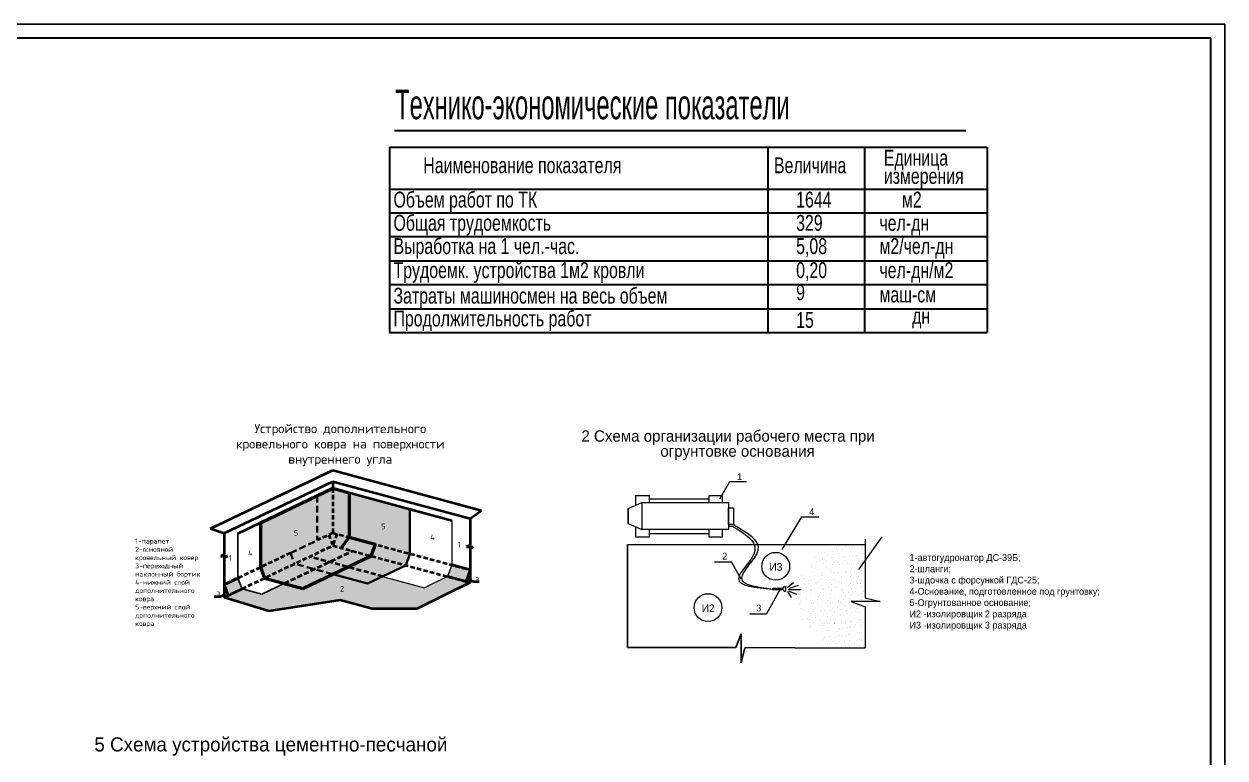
# Model space of a CAD drawing. Header units: millimetres. Extents: x 5763 to 12018931, y 39842 to 3600577.
# Drawn here: x 496713 to 582010, y 400894 to 453001 of the extents above; entities that cross this region are included whole.
import ezdxf

# ---------------------------------------------------------------- set-up
doc = ezdxf.new("R2010")
doc.units = ezdxf.units.MM
doc.linetypes.add('HIDDEN2', pattern=[4.7625, 3.175, -1.5875])
for name, color, linetype, lineweight in [('1надписи Наумов', 4, 'Continuous', 13), ('@0.15', 4, 'Continuous', 15), ('jiu', 7, 'Continuous', 25), ('оси и размер', 4, 'Continuous', 25), ('Основная', 7, 'Continuous', 30), ('Стены', 7, 'Continuous', 40), ('текст', 7, 'Continuous', 30)]:
    doc.layers.add(name, color=color, linetype=linetype, lineweight=lineweight)
for name, color, linetype in [('@Osi', 7, 'Continuous'), ('_Ramka_txt', 7, 'Continuous'), ('_Text', 7, 'Continuous'), ('KONTUR', 7, 'Continuous'), ('Элем. пром.зд.', 7, 'Continuous')]:
    doc.layers.add(name, color=color, linetype=linetype)
doc.styles.add('PSTUDIO', font='pstudio.shx')
doc.styles.add('RUSSWIN', font='russwin.shx', dxfattribs={"width": 0.6})
doc.styles.add('RUSSWIN_0_75', font='russwin.shx', dxfattribs={"width": 0.75})
doc.styles.add('Текстовый', font='romans.shx', dxfattribs={"height": 3.5})

msp = doc.modelspace()

# ---------------------------------------------------------------- hatches: boundary and pattern name
at = {"layer": 'Стены', "linetype": 'HIDDEN2', "ltscale": 100000}
h = msp.add_hatch(dxfattribs=at)
h.set_pattern_fill('AR-SAND', color=256, scale=234)
h.set_pattern_definition([(37.5, (322716.66, 325186.5), (-14.74045, 450.87676), [0, -355.68, 0, -397.8, 0, -380.25]), (7.5, (322716.66, 325186.5), (414.1277, 660.3822), [0, -191.88, 0, -320.58, 0, -122.85]), (327.5, (322428.84, 325186.5), (728.7092, 1.3242), [0, -117, 0, -421.2, 0, -549.9]), (317.5, (322428.84, 325186.5), (703.4336, 205.376), [0, -58.5, 0, -276.12, 0, -315.9])])
h.paths.add_polyline_path([(522185.28224, 413781.42566), (521119.61123, 413273.97075), (518640.75516, 413942.7088), (516516.61881, 412930.50381), (515199.52268, 413285.82589), (513597.00963, 412522.18768), (512196.70828, 412899.9566), (510922.09127, 412292.56918), (514094.94081, 411311.45034), (519175.25539, 412101.9088), (521445.05539, 411493.5088), (524619.65539, 411493.5088), (528390.22499, 413340.52728), (528102.15991, 413418.24058), (526798.84776, 413769.84406), (525145.87559, 412982.72604)])
h.paths.add_polyline_path([(528390.22499, 414245.32728), (527086.91284, 414596.93076), (526798.84776, 413769.84406), (528102.15991, 413418.24058)])
h.paths.add_polyline_path([(511910.69734, 413668.46512), (510922.09127, 413197.36918), (511208.10221, 412428.86067), (512196.70828, 412899.9566)], flags=17)
h.paths.add_polyline_path([(518640.75516, 413942.7088), (517323.65903, 414298.03087), (515199.52268, 413285.82589), (516516.61881, 412930.50381)])
h.paths.add_polyline_path([(519705.93787, 414450.29544), (518388.84174, 414805.61752), (517323.65903, 414298.03087), (518640.75516, 413942.7088)])
h.paths.add_polyline_path([(521358.15264, 415237.61779), (520041.05651, 415592.93987), (518388.84174, 414805.61752), (519705.93787, 414450.29544)])
h.paths.add_polyline_path([(523836.62071, 414567.76574), (523837.00871, 414568.87974), (521358.15264, 415237.61779), (519705.93787, 414450.29544), (522185.28224, 413781.42566)])
h.paths.add_polyline_path([(519705.93787, 414450.29544), (518640.75516, 413942.7088), (521119.61123, 413273.97075), (522185.28224, 413781.42566)])
h.paths.add_polyline_path([(524125.07379, 415395.96645), (521646.21772, 416064.7045), (521358.15264, 415237.61779), (523837.00871, 414568.87974)])
h.paths.add_polyline_path([(524125.07379, 418562.76645), (519816.1988, 419725.20128), (519816.1988, 416558.40128), (524125.07379, 415395.96645)])
h.paths.add_polyline_path([(519816.1988, 419725.20128), (518640.75516, 420042.3088), (518640.75516, 416875.5088), (519816.1988, 416558.40128)])
h.paths.add_polyline_path([(518640.75516, 420042.3088), (517542.29734, 419518.86571), (517542.29734, 416352.06571), (518640.75516, 416875.5088)])
h.paths.add_polyline_path([(517542.29734, 419518.86571), (513513.21039, 417598.90333), (513513.21039, 414432.10333), (515637.34674, 415444.30831), (517542.29734, 416352.06571)])
h.paths.add_polyline_path([(515923.35768, 414675.7998), (515637.34674, 415444.30831), (513513.21039, 414432.10333), (513799.22133, 413663.59482)])
h.paths.add_polyline_path([(517323.65903, 414298.03087), (515923.35768, 414675.7998), (513799.22133, 413663.59482), (515199.52268, 413285.82589)])
h.paths.add_polyline_path([(518928.82024, 416797.7955), (518640.75516, 416875.5088), (518354.74422, 416739.21731), (518640.75516, 415970.7088)])
h.paths.add_polyline_path([(521646.21772, 416064.7045), (519816.1988, 416558.40128), (518928.82024, 416797.7955), (518640.75516, 415970.7088), (521358.15264, 415237.61779)])
h.paths.add_polyline_path([(520041.05651, 415592.93987), (518640.75516, 415970.7088), (516988.54039, 415183.38644), (518388.84174, 414805.61752)])
h.paths.add_polyline_path([(518388.84174, 414805.61752), (516988.54039, 415183.38644), (515923.35768, 414675.7998), (517323.65903, 414298.03087)])
h.paths.add_polyline_path([(518354.74422, 416739.21731), (517542.29734, 416352.06571), (515637.34674, 415444.30831), (515923.35768, 414675.7998), (518640.75516, 415970.7088)])
at = {"layer": 'Стены', "linetype": 'HIDDEN2', "ltscale": 10}
h = msp.add_hatch(color=256, dxfattribs=at)
h.dxf.hatch_style = 1
h.set_gradient(color1=(51, 51, 51), color2=(51, 51, 51), tint=1)
h.paths.add_polyline_path([(528390.22499, 413340.52728), (528390.22499, 414245.32728), (528102.15991, 413418.24058)])
h.paths.add_polyline_path([(510922.09127, 412292.56918), (511208.10221, 412428.86067), (510922.09127, 413197.36918)])

# ---------------------------------------------------------------- linework, layer by layer
for p, q in [((539633.57822, 418595.79482), (539633.57822, 417544.71037)), ((539585.02013, 416039.31534), (539585.02013, 408725.80961))]:
    msp.add_line(p, q)
at = {"color": 0, "ltscale": 0.1}
for p, q in [((547640.29414, 409708.32637), (547272.08308, 408725.80961)), ((547640.29414, 407651.18161), (547640.29414, 409708.32637)), ((547272.08308, 408725.80961), (539585.02013, 408725.80961)), ((547916.45231, 408722.48046), (547640.29414, 407651.18161))]:
    msp.add_line(p, q, dxfattribs=at)
at = {"color": 0, "lineweight": 0}
for centre in [(550102.77796, 414503.77003), (545292.58346, 411568.3954)]:
    msp.add_circle(centre, 988.55781, dxfattribs=at)
at = {"layer": '@0.15', "color": 0, "ltscale": 0.1}
for p, q in [((539633.57822, 418595.79482), (540592.81598, 419037.39482)), ((540592.81598, 419037.39482), (540592.81598, 417103.11037)), ((541102.65625, 419282.75742), (545371.82628, 419282.75742)), ((539633.57822, 417544.71037), (540592.81598, 417103.11037)), ((546749.28576, 417362.13629), (547006.34314, 417362.13629)), ((541102.65625, 416837.90034), (545371.82628, 416837.90034)), ((539585.02013, 416039.31534), (551464.2479, 416039.31534)), ((551464.2479, 416039.31534), (556445.61305, 416039.31534)), ((549891.25068, 412823.53125), (549891.25068, 412947.72914)), ((549891.25068, 412947.72914), (550626.10781, 412947.72914)), ((550626.10781, 412947.72914), (550715.49953, 413057.73105)), ((550922.38355, 413001.48542), (551354.60255, 413349.85846)), ((550980.49346, 412851.72135), (551911.3125, 412851.72135)), ((551072.11201, 412943.22141), (551718.10764, 413166.85833)), ((550626.10781, 412823.53125), (549891.25068, 412823.53125)), ((550626.10781, 412823.53125), (550715.49953, 412713.52934)), ((550929.38219, 412708.95434), (551195.54256, 412293.30184)), ((551061.93218, 412734.78965), (551580.67981, 412521.3792))]:
    msp.add_line(p, q, dxfattribs=at)
for points in [[(540171.83722, 418895.30113), (540171.83722, 419528.12001), (541102.65625, 419528.12001), (541102.65625, 419037.39482)], [(540592.81598, 419037.39482), (546749.28576, 419037.39482), (546749.28576, 417103.11037), (540592.81598, 417103.11037)], [(545371.82628, 419037.39482), (545371.82628, 419528.12001), (546302.64532, 419528.12001), (546302.64532, 419037.39482)], [(541102.65625, 417103.11037), (541102.65625, 416572.6903), (540171.83722, 416572.6903), (540171.83722, 417245.20407)], [(546302.64532, 417103.11037), (546302.64532, 416572.6903), (545371.82628, 416572.6903), (545371.82628, 417103.11037)], [(550715.49953, 413057.73105), (550804.89124, 413057.73105), (550804.89124, 412713.52934), (550715.49953, 412713.52934)]]:
    msp.add_lwpolyline(points, dxfattribs=at)
msp.add_lwpolyline([(546749.28576, 418653.22911), (547108.76132, 418653.22911), (547108.76132, 417461.57533), (546749.28576, 417461.57533)], close=True, dxfattribs=at)
for points in [[(547006.34314, 417362.13629), (548628.52647, 415622.82771), (547454.66377, 413632.16307), (549891.25068, 412885.6302)], [(547108.76132, 417461.57533), (548842.09101, 415658.35127), (547668.22832, 413667.68663), (549891.25068, 412885.6302)]]:
    msp.add_spline(points, degree=3, dxfattribs=at)
at = {"layer": '@Osi', "color": 0, "lineweight": 0}
for p, q in [((546132.84454, 419282.75742), (546833.97397, 420521.80554)), ((546833.97397, 420521.80554), (548033.97397, 420521.80554)), ((550567.89773, 415687.45721), (551953.86124, 418025.35286)), ((551953.86124, 418025.35286), (553153.86124, 418025.35286)), ((556008.26269, 414278.21842), (557653.50299, 416582.17827)), ((556445.61305, 416425.06798), (556448.9422, 412269.77106)), ((553579.81012, 415471.81898), (553579.81012, 415471.81898)), ((553930.80658, 415518.02854), (553930.80658, 415518.02854)), ((553948.65466, 416024.81575), (553948.65466, 416024.81575)), ((554138.46781, 415563.16336), (554138.46781, 415563.16336)), ((554155.5169, 416029.90717), (554155.5169, 416029.90717)), ((554253.73472, 415744.42717), (554253.73472, 415744.42717)), ((554439.60551, 415695.03071), (554439.60551, 415695.03071)), ((554461.81906, 415587.93766), (554461.81906, 415587.93766)), ((554589.69431, 415436.57692), (554589.69431, 415436.57692)), ((554858.34719, 415661.88464), (554858.34719, 415661.88464)), ((555071.4078, 415884.7814), (555071.4078, 415884.7814)), ((555407.36739, 415576.93115), (555407.36739, 415576.93115)), ((555566.54694, 415751.64384), (555566.54694, 415751.64384)), ((555698.29968, 415750.72342), (555698.29968, 415750.72342)), ((555889.08088, 416025.13563), (555889.08088, 416025.13563)), ((556225.04047, 415717.28539), (556225.04047, 415717.28539)), ((556229.31215, 415820.63254), (556229.31215, 415820.63254)), ((556294.7689, 415856.76661), (556294.7689, 415856.76661)), ((545752.9638, 414822.39294), (546952.9638, 414822.39294)), ((547654.09323, 413583.34482), (546952.9638, 414822.39294)), ((552954.34814, 415155.86846), (552954.34814, 415155.86846)), ((552965.2806, 414853.48328), (552965.2806, 414853.48328)), ((553210.96558, 414918.82221), (553210.96558, 414918.82221)), ((553393.19676, 414991.29677), (553393.19676, 414991.29677)), ((553418.11511, 415010.19488), (553418.11511, 415010.19488)), ((553489.81604, 414665.20254), (553489.81604, 414665.20254)), ((553561.96205, 414965.03177), (553561.96205, 414965.03177)), ((553713.74068, 414821.86062), (553713.74068, 414821.86062)), ((553772.02122, 415296.22269), (553772.02122, 415296.22269)), ((554092.97452, 415034.94089), (554092.97452, 415034.94089)), ((554104.36963, 414629.67573), (554104.36963, 414629.67573)), ((554121.41872, 415096.41954), (554121.41872, 415096.41954)), ((554166.5752, 414978.57221), (554166.5752, 414978.57221)), ((554307.48912, 414805.55677), (554307.48912, 414805.55677)), ((554462.20077, 414790.23795), (554462.20077, 414790.23795)), ((554609.61414, 414598.52031), (554609.61414, 414598.52031)), ((554824.24901, 414728.39701), (554824.24901, 414728.39701)), ((554841.2981, 415195.14083), (554841.2981, 415195.14083)), ((554915.03529, 414946.94954), (554915.03529, 414946.94954)), ((554978.45867, 415151.51709), (554978.45867, 415151.51709)), ((555125.1622, 414945.911), (555125.1622, 414945.911)), ((555210.66085, 414758.61528), (555210.66085, 414758.61528)), ((555329.45514, 415197.72665), (555329.45514, 415197.72665)), ((555491.62308, 414714.63899), (555491.62308, 414714.63899)), ((555532.44876, 414818.15621), (555532.44876, 414818.15621)), ((555549.49785, 415284.90002), (555549.49785, 415284.90002)), ((555663.49537, 414915.32688), (555663.49537, 414915.32688)), ((555860.46761, 415267.63577), (555860.46761, 415267.63577)), ((555942.83528, 415086.26523), (555942.83528, 415086.26523)), ((555959.12094, 414726.99262), (555959.12094, 414726.99262)), ((556260.67072, 414923.27899), (556260.67072, 414923.27899)), ((556277.71981, 415390.0228), (556277.71981, 415390.0228)), ((556377.10723, 414831.21519), (556377.10723, 414831.21519)), ((556411.95546, 414883.70421), (556411.95546, 414883.70421)), ((551931.01945, 413869.32866), (551931.01945, 413869.32866)), ((552473.27651, 413812.82866), (552473.27651, 413812.82866)), ((552650.89883, 413968.04994), (552650.89883, 413968.04994)), ((552667.94792, 414434.79376), (552667.94792, 414434.79376)), ((552672.14296, 414524.84831), (552672.14296, 414524.84831)), ((552824.27297, 413859.03822), (552824.27297, 413859.03822)), ((552842.12105, 414365.82543), (552842.12105, 414365.82543)), ((553139.17229, 414297.50306), (553139.17229, 414297.50306)), ((553355.28545, 413928.94734), (553355.28545, 413928.94734)), ((553359.09858, 414057.80914), (553359.09858, 414057.80914)), ((553376.14767, 414524.55295), (553376.14767, 414524.55295)), ((553431.92849, 413828.63314), (553431.92849, 413828.63314)), ((553724.12999, 414481.94411), (553724.12999, 414481.94411)), ((553887.63238, 414265.8804), (553887.63238, 414265.8804)), ((554087.32054, 414162.93191), (554087.32054, 414162.93191)), ((554240.7696, 414045.52354), (554240.7696, 414045.52354)), ((554249.60157, 413968.98737), (554249.60157, 413968.98737)), ((554591.76607, 414091.7331), (554591.76607, 414091.7331)), ((554790.15083, 413794.90938), (554790.15083, 413794.90938)), ((555067.27465, 414109.3416), (555067.27465, 414109.3416)), ((555122.77854, 414161.64222), (555122.77854, 414161.64222)), ((555384.55255, 414202.63506), (555384.55255, 414202.63506)), ((555403.23424, 413801.49136), (555403.23424, 413801.49136)), ((555498.35058, 413884.66858), (555498.35058, 413884.66858)), ((555515.39967, 414351.41239), (555515.39967, 414351.41239)), ((555639.41815, 413725.22165), (555639.41815, 413725.22165)), ((555884.94773, 414249.69583), (555884.94773, 414249.69583)), ((555990.41462, 413771.43121), (555990.41462, 413771.43121)), ((556008.26269, 414278.21842), (556008.26269, 414278.21842)), ((556133.01263, 414171.0124), (556133.01263, 414171.0124)), ((556220.90732, 413941.84559), (556220.90732, 413941.84559)), ((556226.57254, 413989.79136), (556226.57254, 413989.79136)), ((556243.62163, 414456.53517), (556243.62163, 414456.53517)), ((556359.25916, 414324.42798), (556359.25916, 414324.42798)), ((550409.26236, 412888.95255), (549453.67123, 411126.33961)), ((551664.84738, 413455.95564), (551664.84738, 413455.95564)), ((551796.58232, 413547.92468), (551796.58232, 413547.92468)), ((551838.73907, 412899.97542), (551838.73907, 412899.97542)), ((551896.92127, 412935.84103), (551896.92127, 412935.84103)), ((551913.97036, 413402.58484), (551913.97036, 413402.58484)), ((552104.43197, 413259.83189), (552104.43197, 413259.83189)), ((552117.68189, 413612.66723), (552117.68189, 413612.66723)), ((552132.54191, 413240.07444), (552132.54191, 413240.07444)), ((552413.30746, 413424.33297), (552413.30746, 413424.33297)), ((552455.42844, 413306.04145), (552455.42844, 413306.04145)), ((552587.19915, 412868.35275), (552587.19915, 412868.35275)), ((552614.25541, 413688.27891), (552614.25541, 413688.27891)), ((552616.80065, 413034.56231), (552616.80065, 413034.56231)), ((552633.84974, 413501.30613), (552633.84974, 413501.30613)), ((552866.14198, 413581.04457), (552866.14198, 413581.04457)), ((552950.21499, 413380.42867), (552950.21499, 413380.42867)), ((552986.44091, 413375.95057), (552986.44091, 413375.95057)), ((553161.76755, 413392.71031), (553161.76755, 413392.71031)), ((553325.0004, 413124.32151), (553325.0004, 413124.32151)), ((553342.04949, 413591.06532), (553342.04949, 413591.06532)), ((553485.68289, 412889.76274), (553485.68289, 412889.76274)), ((553503.08053, 412939.52999), (553503.08053, 412939.52999)), ((553614.60206, 413549.4219), (553614.60206, 413549.4219)), ((553767.88808, 413520.7829), (553767.88808, 413520.7829)), ((553854.07699, 412985.73955), (553854.07699, 412985.73955)), ((553871.92506, 413492.52677), (553871.92506, 413492.52677)), ((553910.22763, 413361.08764), (553910.22763, 413361.08764)), ((554053.22236, 413229.44429), (554053.22236, 413229.44429)), ((554222.92153, 413538.73633), (554222.92153, 413538.73633)), ((554303.35597, 413030.11697), (554303.35597, 413030.11697)), ((554363.06215, 413517.79923), (554363.06215, 413517.79923)), ((554385.08947, 413055.64867), (554385.08947, 413055.64867)), ((554658.68772, 413329.46497), (554658.68772, 413329.46497)), ((554753.934, 413608.64545), (554753.934, 413608.64545)), ((554756.05265, 412861.42176), (554756.05265, 412861.42176)), ((554773.10174, 413328.16557), (554773.10174, 413328.16557)), ((555111.52223, 413486.17657), (555111.52223, 413486.17657)), ((555121.02905, 413170.4712), (555121.02905, 413170.4712)), ((555270.57362, 413172.22487), (555270.57362, 413172.22487)), ((555407.1478, 413297.84231), (555407.1478, 413297.84231)), ((555464.2524, 412951.18095), (555464.2524, 412951.18095)), ((555481.30149, 413417.92477), (555481.30149, 413417.92477)), ((555621.57008, 413218.43443), (555621.57008, 413218.43443)), ((555859.98232, 413454.5539), (555859.98232, 413454.5539)), ((555938.70213, 413310.82543), (555938.70213, 413310.82543)), ((556152.58256, 413288.34355), (556152.58256, 413288.34355)), ((556155.60789, 413266.21964), (556155.60789, 413266.21964)), ((556192.47436, 413056.30373), (556192.47436, 413056.30373)), ((556209.52345, 413523.04754), (556209.52345, 413523.04754)), ((551565.70876, 412183.51692), (551565.70876, 412183.51692)), ((551717.73936, 412200.0479), (551717.73936, 412200.0479)), ((551735.58743, 412706.83511), (551735.58743, 412706.83511)), ((551850.33673, 412609.05428), (551850.33673, 412609.05428)), ((551861.33433, 411995.18266), (551861.33433, 411995.18266)), ((551862.82309, 412002.3534), (551862.82309, 412002.3534)), ((551879.87218, 412469.09722), (551879.87218, 412469.09722)), ((552086.5839, 412753.04467), (552086.5839, 412753.04467)), ((552248.75184, 412269.95702), (552248.75184, 412269.95702)), ((552314.16884, 412151.89426), (552314.16884, 412151.89426)), ((552582.70247, 412101.07469), (552582.70247, 412101.07469)), ((552599.75156, 412567.8185), (552599.75156, 412567.8185)), ((552617.59637, 412822.95379), (552617.59637, 412822.95379)), ((552668.00981, 412749.40851), (552668.00981, 412749.40851)), ((553062.62893, 412120.27159), (553062.62893, 412120.27159)), ((553134.23599, 412386.53322), (553134.23599, 412386.53322)), ((553290.90222, 412190.83388), (553290.90222, 412190.83388)), ((553307.95131, 412657.5777), (553307.95131, 412657.5777)), ((553335.65924, 412836.73009), (553335.65924, 412836.73009)), ((553427.79534, 412053.19334), (553427.79534, 412053.19334)), ((553485.23245, 412432.74278), (553485.23245, 412432.74278)), ((553811.08901, 412088.64892), (553811.08901, 412088.64892)), ((554016.24493, 412502.6519), (554016.24493, 412502.6519)), ((554019.12418, 412295.95666), (554019.12418, 412295.95666)), ((554036.17327, 412762.70047), (554036.17327, 412762.70047)), ((554084.11932, 412805.10742), (554084.11932, 412805.10742)), ((554245.46842, 412193.54757), (554245.46842, 412193.54757)), ((554532.88454, 412066.23133), (554532.88454, 412066.23133)), ((554559.5491, 412057.02626), (554559.5491, 412057.02626)), ((554739.00356, 412394.67794), (554739.00356, 412394.67794)), ((554832.57941, 412773.48475), (554832.57941, 412773.48475)), ((554883.88101, 412112.44089), (554883.88101, 412112.44089)), ((554901.72908, 412619.2281), (554901.72908, 412619.2281)), ((555063.1415, 412333.9018), (555063.1415, 412333.9018)), ((555252.72555, 412665.43766), (555252.72555, 412665.43766)), ((555308.00918, 412025.40359), (555308.00918, 412025.40359)), ((555399.10109, 412026.05156), (555399.10109, 412026.05156)), ((555414.89348, 412182.35001), (555414.89348, 412182.35001)), ((555430.15422, 412017.69332), (555430.15422, 412017.69332)), ((555447.20331, 412484.43714), (555447.20331, 412484.43714)), ((557520.24105, 411993.61288), (555463.09629, 411993.61288)), ((555463.09629, 411993.61288), (556445.61305, 411625.40182)), ((555581.0395, 412741.86209), (555581.0395, 412741.86209)), ((555783.73802, 412735.34678), (555783.73802, 412735.34678)), ((555880.81458, 412474.25604), (555880.81458, 412474.25604)), ((556056.46927, 411993.78092), (556056.46927, 411993.78092)), ((556158.37618, 412122.8161), (556158.37618, 412122.8161)), ((556175.42527, 412589.55991), (556175.42527, 412589.55991)), ((556216.77417, 412166.40579), (556216.77417, 412166.40579)), ((556300.37764, 412298.92621), (556300.37764, 412298.92621)), ((556329.49958, 412710.23942), (556329.49958, 412710.23942)), ((556448.9422, 412269.77106), (557520.24105, 411993.61288)), ((551792.44918, 411772.48488), (551792.44918, 411772.48488)), ((551845.774, 411535.60959), (551845.774, 411535.60959)), ((552035.22602, 411439.20244), (552035.22602, 411439.20244)), ((552128.40876, 411464.63464), (552128.40876, 411464.63464)), ((552396.54691, 411280.53967), (552396.54691, 411280.53967)), ((552548.60429, 411167.58706), (552548.60429, 411167.58706)), ((552565.65338, 411634.33087), (552565.65338, 411634.33087)), ((552609.79441, 411963.56), (552609.79441, 411963.56)), ((552610.12226, 411912.83911), (552610.12226, 411912.83911)), ((552747.54338, 411326.74924), (552747.54338, 411326.74924)), ((552765.39145, 411833.53645), (552765.39145, 411833.53645)), ((552783.6861, 411407.57978), (552783.6861, 411407.57978)), ((552946.08184, 411604.98887), (552946.08184, 411604.98887)), ((553116.38792, 411879.74601), (553116.38792, 411879.74601)), ((553256.80404, 411257.34625), (553256.80404, 411257.34625)), ((553273.85313, 411724.09007), (553273.85313, 411724.09007)), ((553278.55585, 411396.65835), (553278.55585, 411396.65835)), ((553358.2545, 411931.93733), (553358.2545, 411931.93733)), ((553532.14619, 411375.95711), (553532.14619, 411375.95711)), ((553647.40039, 411949.65513), (553647.40039, 411949.65513)), ((553763.75493, 411745.3431), (553763.75493, 411745.3431)), ((553985.026, 411362.46903), (553985.026, 411362.46903)), ((554002.07509, 411829.21284), (554002.07509, 411829.21284)), ((554106.71458, 411900.31466), (554106.71458, 411900.31466)), ((554164.04001, 411513.23455), (554164.04001, 411513.23455)), ((554280.60627, 411344.33444), (554280.60627, 411344.33444)), ((554299.22282, 411254.67717), (554299.22282, 411254.67717)), ((554515.03647, 411559.44412), (554515.03647, 411559.44412)), ((554581.42801, 411885.69733), (554581.42801, 411885.69733)), ((554704.90538, 411461.19031), (554704.90538, 411461.19031)), ((554721.95447, 411927.93413), (554721.95447, 411927.93413)), ((554855.17467, 411868.692), (554855.17467, 411868.692)), ((555029.06636, 411312.71178), (555029.06636, 411312.71178)), ((555046.04895, 411629.35323), (555046.04895, 411629.35323)), ((555116.8959, 411395.0314), (555116.8959, 411395.0314)), ((555413.10513, 411550.94951), (555413.10513, 411550.94951)), ((555562.68856, 411192.93266), (555562.68856, 411192.93266)), ((555603.63475, 411837.06933), (555603.63475, 411837.06933)), ((555777.52644, 411281.08911), (555777.52644, 411281.08911)), ((555913.68503, 411239.14222), (555913.68503, 411239.14222)), ((555931.5331, 411745.92943), (555931.5331, 411745.92943)), ((555934.56899, 411535.38563), (555934.56899, 411535.38563)), ((556124.278, 411189.32847), (556124.278, 411189.32847)), ((556141.32709, 411656.07228), (556141.32709, 411656.07228)), ((556444.6975, 411309.05134), (556444.6975, 411309.05134)), ((556445.61305, 411625.40182), (556445.61305, 408722.48046)), ((548253.67123, 411126.33961), (549453.67123, 411126.33961)), ((552027.70238, 410727.5429), (552027.70238, 410727.5429)), ((552378.69884, 410773.75246), (552378.69884, 410773.75246)), ((552510.65579, 410691.12128), (552510.65579, 410691.12128)), ((552531.5552, 410700.84324), (552531.5552, 410700.84324)), ((552540.86678, 410290.66481), (552540.86678, 410290.66481)), ((552663.87666, 410973.96871), (552663.87666, 410973.96871)), ((552806.28136, 410502.78702), (552806.28136, 410502.78702)), ((552909.71132, 410843.66158), (552909.71132, 410843.66158)), ((553222.70586, 410323.85862), (553222.70586, 410323.85862)), ((553239.75495, 410790.60244), (553239.75495, 410790.60244)), ((553259.11588, 410659.49861), (553259.11588, 410659.49861)), ((553426.35093, 410407.24101), (553426.35093, 410407.24101)), ((553481.54974, 411114.32294), (553481.54974, 411114.32294)), ((553554.74145, 410471.16435), (553554.74145, 410471.16435)), ((553777.3474, 410453.45057), (553777.3474, 410453.45057)), ((553795.19547, 410960.23778), (553795.19547, 410960.23778)), ((553950.92782, 410428.9814), (553950.92782, 410428.9814)), ((553967.97691, 410895.72521), (553967.97691, 410895.72521)), ((554007.57596, 410627.87595), (554007.57596, 410627.87595)), ((554146.19193, 411006.44734), (554146.19193, 411006.44734)), ((554241.33527, 410418.10778), (554241.33527, 410418.10778)), ((554303.20153, 410439.54169), (554303.20153, 410439.54169)), ((554308.35987, 410523.35969), (554308.35987, 410523.35969)), ((554677.20441, 411076.35646), (554677.20441, 411076.35646)), ((554687.85629, 410994.4465), (554687.85629, 410994.4465)), ((554756.03605, 410596.25328), (554756.03605, 410596.25328)), ((555051.66162, 410407.91902), (555051.66162, 410407.91902)), ((555059.00835, 410558.46201), (555059.00835, 410558.46201)), ((555193.84402, 410639.93589), (555193.84402, 410639.93589)), ((555379.00695, 410617.46188), (555379.00695, 410617.46188)), ((555396.05604, 411084.20569), (555396.05604, 411084.20569)), ((555504.49613, 410564.63061), (555504.49613, 410564.63061)), ((555544.84049, 410686.14545), (555544.84049, 410686.14545)), ((555800.1217, 410376.29635), (555800.1217, 410376.29635)), ((555876.68143, 410698.81624), (555876.68143, 410698.81624)), ((556075.85296, 410756.05457), (556075.85296, 410756.05457)), ((556107.22891, 410722.58465), (556107.22891, 410722.58465)), ((556212.64102, 410390.96599), (556212.64102, 410390.96599)), ((556252.95622, 410533.00795), (556252.95622, 410533.00795)), ((556445.23657, 410821.46106), (556445.61305, 410821.85343)), ((552514.50611, 410234.09943), (552514.50611, 410234.09943)), ((552605.98911, 410137.39932), (552605.98911, 410137.39932)), ((552980.17305, 409946.8068), (552980.17305, 409946.8068)), ((553408.50286, 409900.4538), (553408.50286, 409900.4538)), ((553423.66219, 410277.75355), (553423.66219, 410277.75355)), ((553728.63314, 409915.18413), (553728.63314, 409915.18413)), ((553759.62178, 409969.9033), (553759.62178, 409969.9033)), ((553916.82964, 409495.49377), (553916.82964, 409495.49377)), ((553933.87873, 409962.23758), (553933.87873, 409962.23758)), ((553939.51534, 409970.36292), (553939.51534, 409970.36292)), ((554295.08967, 409479.23738), (554295.08967, 409479.23738)), ((554456.15495, 409533.94234), (554456.15495, 409533.94234)), ((554477.09322, 409883.56147), (554477.09322, 409883.56147)), ((554577.29486, 410110.25753), (554577.29486, 410110.25753)), ((554636.70902, 409594.21505), (554636.70902, 409594.21505)), ((554653.75811, 410060.95887), (554653.75811, 410060.95887)), ((554807.15142, 409580.1519), (554807.15142, 409580.1519)), ((554824.99949, 410086.93912), (554824.99949, 410086.93912)), ((555112.76276, 409619.59161), (555112.76276, 409619.59161)), ((555175.99595, 410133.14868), (555175.99595, 410133.14868)), ((555225.55331, 409851.9388), (555225.55331, 409851.9388)), ((555338.16389, 409650.06102), (555338.16389, 409650.06102)), ((555344.90877, 409683.97425), (555344.90877, 409683.97425)), ((555361.95786, 410150.71806), (555361.95786, 410150.71806)), ((555394.96794, 410250.61176), (555394.96794, 410250.61176)), ((555707.00843, 410203.0578), (555707.00843, 410203.0578)), ((555930.43584, 409759.94584), (555930.43584, 409759.94584)), ((555974.01339, 409820.31613), (555974.01339, 409820.31613)), ((556073.13073, 409789.09702), (556073.13073, 409789.09702)), ((556090.17982, 410255.84084), (556090.17982, 410255.84084)), ((556223.64804, 409766.63722), (556223.64804, 409766.63722)), ((551464.2479, 408722.48046), (547899.22862, 408722.48046)), ((551464.2479, 408722.48046), (556445.61305, 408722.48046)), ((553455.60282, 409198.72564), (553455.60282, 409198.72564)), ((553477.41659, 409338.88315), (553477.41659, 409338.88315)), ((553570.6708, 409417.36614), (553570.6708, 409417.36614)), ((553751.22839, 409010.39138), (553751.22839, 409010.39138)), ((553899.78055, 409028.74995), (553899.78055, 409028.74995)), ((554204.06291, 409167.10297), (554204.06291, 409167.10297)), ((554438.30688, 409027.15513), (554438.30688, 409027.15513)), ((554499.68848, 408978.76871), (554499.68848, 408978.76871)), ((554619.65993, 409127.47124), (554619.65993, 409127.47124)), ((554952.523, 409135.4803), (554952.523, 409135.4803)), ((554969.31935, 409097.06425), (554969.31935, 409097.06425)), ((555054.8752, 408783.02221), (555054.8752, 408783.02221)), ((555248.14856, 408947.14604), (555248.14856, 408947.14604)), ((555310.81059, 408750.48662), (555310.81059, 408750.48662)), ((555327.85968, 409217.23043), (555327.85968, 409217.23043)), ((555700.98308, 409103.85764), (555700.98308, 409103.85764)), ((555854.8035, 409213.64045), (555854.8035, 409213.64045)), ((555872.54828, 408923.37644), (555872.54828, 408923.37644)), ((555996.60865, 408915.52338), (555996.60865, 408915.52338)), ((556039.03255, 408855.6094), (556039.03255, 408855.6094)), ((556056.08164, 409322.35321), (556056.08164, 409322.35321)), ((556205.79997, 409259.85001), (556205.79997, 409259.85001)), ((556367.96791, 408776.76236), (556367.96791, 408776.76236))]:
    msp.add_line(p, q, dxfattribs=at)
at = {"layer": 'KONTUR'}
for p, q in [((413810.23619, 453001.2019), (582010.23619, 453001.2019)), ((582010.23619, 453001.2019), (582010.23619, 334201.2019))]:
    msp.add_line(p, q, dxfattribs=at)
at = {"layer": 'Основная'}
for p, q in [((581010.23619, 452001.2019), (417810.23619, 452001.2019)), ((581010.23619, 335201.2019), (581010.23619, 452001.2019))]:
    msp.add_line(p, q, dxfattribs=at)
at = {"layer": 'Основная', "color": 7}
msp.add_line((523026.13288, 445448.64808), (563616.13288, 445448.64808), dxfattribs=at)
at = {"layer": 'Стены', "ltscale": 10}
for p, q in [((509948.16316, 417177.52595), (518640.75516, 421319.76707)), ((510922.09127, 416847.76918), (518640.75516, 420525.9088)), ((518640.75516, 421319.76707), (529205.36932, 418469.67847)), ((518640.75516, 420525.9088), (528390.22499, 417895.72728)), ((518640.75516, 420525.9088), (518640.75516, 420042.3088)), ((511910.69734, 416835.26512), (518640.75516, 420042.3088)), ((518640.75516, 420042.3088), (513513.21039, 417598.90333)), ((518640.75516, 420042.3088), (527086.91284, 417763.73076)), ((528390.22499, 417895.72728), (529205.36932, 418469.67847)), ((509948.16316, 417177.52595), (510922.09127, 416847.76918)), ((528390.22499, 417895.72728), (528390.22499, 416001.0001)), ((510922.09127, 416847.76918), (510922.09127, 415335.4434)), ((528390.22499, 416001.0001), (528148.42491, 415884.9088)), ((528148.42491, 415884.9088), (528616.42491, 415884.9088)), ((528616.42491, 415884.9088), (528390.22499, 415760.22087)), ((528390.22499, 415760.22087), (528390.22499, 413340.52728)), ((510922.09127, 415335.4434), (510694.64471, 415226.2434)), ((510694.64471, 415226.2434), (511162.64471, 415226.2434)), ((511162.64471, 415226.2434), (510922.09127, 415093.6434)), ((510922.09127, 415093.6434), (510922.09127, 412292.56918)), ((528390.22499, 414245.32728), (527086.91284, 414596.93076)), ((528102.15991, 413418.24058), (526798.84776, 413769.84406)), ((528390.22499, 414245.32728), (528102.15991, 413418.24058)), ((528390.22499, 414245.32728), (528102.15991, 413418.24058)), ((510922.09127, 413197.36918), (511910.69734, 413668.46512)), ((510922.09127, 413197.36918), (511208.10221, 412428.86067)), ((510922.09127, 413197.36918), (511208.10221, 412428.86067)), ((511208.10221, 412428.86067), (512196.70828, 412899.9566)), ((528390.22499, 413340.52728), (524619.65539, 411493.5088)), ((528102.15991, 413418.24058), (528390.22499, 413340.52728)), ((528652.25539, 413388.9088), (528293.45539, 413560.5088)), ((529050.05539, 413388.9088), (528652.25539, 413388.9088)), ((510213.05539, 412351.5088), (510665.45539, 412351.5088)), ((510665.45539, 412351.5088), (511016.45539, 412554.3088)), ((511208.10221, 412428.86067), (510922.09127, 412292.56918)), ((514094.94081, 411311.45034), (510922.09127, 412292.56918)), ((519175.25539, 412101.9088), (514094.94081, 411311.45034)), ((521445.05539, 411493.5088), (519175.25539, 412101.9088)), ((524619.65539, 411493.5088), (521445.05539, 411493.5088))]:
    msp.add_line(p, q, dxfattribs=at)
at = {"layer": 'Стены', "lineweight": 50, "ltscale": 10}
for p, q in [((513513.21039, 417598.90333), (518640.75516, 420042.3088)), ((518640.75516, 420042.3088), (519816.1988, 419725.20128)), ((519816.1988, 419725.20128), (519816.1988, 416558.40128)), ((513513.21039, 417598.90333), (513513.21039, 414432.10333)), ((519816.1988, 416558.40128), (519227.15817, 415812.51082)), ((519816.1988, 416558.40128), (521646.21772, 416064.7045)), ((521646.21772, 416064.7045), (521358.15264, 415237.61779)), ((516516.61881, 412930.50381), (521358.15264, 415237.61779)), ((513513.21039, 414432.10333), (513799.22133, 413663.59482)), ((513799.22133, 413663.59482), (516516.61881, 412930.50381))]:
    msp.add_line(p, q, dxfattribs=at)
at = {"layer": 'Стены', "linetype": 'HIDDEN2', "ltscale": 100}
for p, q in [((518640.75516, 420042.3088), (518640.75516, 416875.5088)), ((518640.75516, 416875.5088), (517542.29734, 416352.06571)), ((518354.74422, 416739.21731), (518640.75516, 415970.7088)), ((518640.75516, 416875.5088), (528390.22499, 414245.32728)), ((518928.82024, 416797.7955), (518640.75516, 415970.7088)), ((510922.09127, 412292.56918), (518640.75516, 415970.7088)), ((515637.34674, 415444.30831), (510922.09127, 413197.36918)), ((518640.75516, 415970.7088), (528390.22499, 413340.52728))]:
    msp.add_line(p, q, dxfattribs=at)
at = {"layer": 'Стены', "lineweight": 35, "ltscale": 10}
for p, q in [((524125.07379, 418562.76645), (519816.1988, 419725.20128)), ((524125.07379, 418562.76645), (524125.07379, 415395.96645)), ((523836.62071, 414567.76574), (521119.61123, 413273.97075)), ((524125.07379, 415395.96645), (523836.62071, 414567.76574)), ((518640.75516, 413942.7088), (521119.61123, 413273.97075))]:
    msp.add_line(p, q, dxfattribs=at)
at = {"layer": 'Стены', "linetype": 'HIDDEN2', "lineweight": 35, "ltscale": 150}
for p, q in [((517542.29734, 419518.86571), (517542.29734, 416352.06571)), ((515637.34674, 415444.30831), (517542.29734, 416352.06571)), ((515637.34674, 415444.30831), (515923.35768, 414675.7998)), ((518640.75516, 413942.7088), (515923.35768, 414675.7998))]:
    msp.add_line(p, q, dxfattribs=at)
at = {"layer": 'Стены', "lineweight": 20, "ltscale": 10}
for p, q in [((527086.91284, 417763.73076), (527086.91284, 414596.93076)), ((527086.91284, 414596.93076), (526798.84776, 413769.84406)), ((522185.28224, 413781.42566), (525145.87559, 412982.72604)), ((526798.84776, 413769.84406), (525145.87559, 412982.72604))]:
    msp.add_line(p, q, dxfattribs=at)
at = {"layer": 'Стены', "lineweight": 25, "ltscale": 10}
for p, q in [((511910.69734, 416835.26512), (511910.69734, 413668.46512)), ((511910.69734, 413668.46512), (512196.70828, 412899.9566)), ((512196.70828, 412899.9566), (513597.00963, 412522.18768)), ((513597.00963, 412522.18768), (515199.52268, 413285.82589))]:
    msp.add_line(p, q, dxfattribs=at)
at = {"layer": 'Стены', "linetype": 'HIDDEN2', "ltscale": 110}
for p, q in [((515199.52268, 413285.82589), (520041.05651, 415592.93987)), ((522185.28224, 413781.42566), (516988.54039, 415183.38644))]:
    msp.add_line(p, q, dxfattribs=at)
at = {"layer": 'текст', "color": 7}
for p, q in [((522670.58913, 444256.01632), (565131.48125, 444256.01632)), ((522670.58913, 444256.01632), (522670.58913, 431099.65768)), ((549541.70028, 444256.01632), (549541.70028, 431099.65768)), ((556410.92417, 444256.01632), (556410.92417, 431099.65768)), ((565131.48125, 444256.01632), (565131.48125, 431099.65768)), ((522670.58913, 441274.741), (565131.48125, 441274.741)), ((522670.58913, 439600.9744), (565131.48125, 439600.9744)), ((522670.58913, 437927.21238), (565131.48125, 437927.21238)), ((522670.58913, 436187.19705), (565131.48125, 436187.19705)), ((522670.58913, 434513.43503), (565131.48125, 434513.43503)), ((522670.58913, 432773.4197), (565131.48125, 432773.4197)), ((522670.58913, 431099.65768), (565131.48125, 431099.65768))]:
    msp.add_line(p, q, dxfattribs=at)

# ---------------------------------------------------------------- texts
at = {"color": 7, "lineweight": 18, "ltscale": 0.5, "style": 'PSTUDIO'}
for s, height, p in [('2 Схема организации рабочего места при', 800, (536304.10063, 423353.60249)), ('огрунтовке основания', 800, (541907.84361, 422278.84327)), ('5 Схема устройства цементно-песчаной ', 1000, (501708.45013, 401358.33678))]:
    msp.add_text(s, height=height, dxfattribs=at).set_placement(p)
at = {"insert": (523073.39289, 448341.74499), "char_height": 2100, "width": 42907.345306, "attachment_point": 1, "style": 'RUSSWIN'}
msp.add_mtext('Технико-экономические показатели', dxfattribs=at)
at = {"color": 0, "lineweight": 0, "char_height": 540, "width": 31724.8938561, "attachment_point": 1, "style": 'PSTUDIO'}
for s, insert in [('И3', (549657.33667, 414728.18146)), ('И2', (544847.14216, 411792.80684))]:
    msp.add_mtext(s, dxfattribs=dict(at, insert=insert))
at = {"layer": '1надписи Наумов', "style": 'RUSSWIN_0_75', "width": 0.75}
for s, p in [('Единица', (557779.69815, 442945.38618)), ('Наименование показателя', (525073.14642, 442410.93319)), ('Величина', (549979.38928, 442410.93319)), ('измерения', (557779.69815, 441651.7902)), ('Объем работ по ТК', (522954.83158, 439973.65603)), ('1644', (551552.21878, 439973.65603)), ('м2', (559065.47, 439973.65603)), ('Общая трудоемкость', (522954.83158, 438323.65603)), ('329', (551552.21878, 438323.65603)), ('чел-дн', (557470.25984, 438323.65603)), ('Выработка на 1 чел.-час.', (522954.83158, 436673.65603)), ('5,08', (551552.21878, 436673.65603)), ('м2/чел-дн', (557470.25984, 436673.65603)), ('Трудоемк. устройства 1м2 кровли', (522954.83158, 434963.65603)), ('0,20', (551552.21878, 434963.65603)), ('чел-дн/м2', (557470.25984, 434963.65603)), ('Затраты машиносмен на весь объем', (522954.83158, 433151.80037)), ('9', (551552.21878, 433391.8157)), ('маш-см', (557470.25984, 433235.51043)), ('Продолжительность работ', (522954.83158, 431534.87867)), ('15', (551552.21878, 431425.28217)), ('дн', (559788.94827, 431723.35689))]:
    msp.add_text(s, height=1125, dxfattribs=at).set_placement(p)
at = {"layer": '_Ramka_txt', "color": 0, "lineweight": 15, "style": 'PSTUDIO'}
for s, p in [('1', (547359.34043, 420633.75499)), ('4', (552481.04588, 418137.30231)), ('2', (546298.69523, 414982.1924)), ('3', (548719.58955, 411299.46128))]:
    msp.add_text(s, height=480, dxfattribs=at).set_placement(p)
at = {"layer": '_Text', "color": 0, "insert": (559603.17655, 415363.78476), "char_height": 480, "width": 26395.0911029, "attachment_point": 1, "style": 'PSTUDIO'}
msp.add_mtext('1-aвтогудронатор ДС-39Б;\\P2-шланги;\\P3-шдочка с форсункой ГДС-25;\\P4-Основание, подготовленное под грунтовку;\\P5-Огрунтованное основание;\\PИ2 -изолировщик 2 разряда \\PИ3 -изолировщик 3 разряда', dxfattribs=at)
at = {"layer": 'jiu', "color": 7, "char_height": 390, "width": 190.1219438, "attachment_point": 1, "style": 'Текстовый'}
for s, insert in [('5', (522082.579, 417524.21031)), ('5', (515881.85851, 417054.47582)), ('4', (525568.72889, 416758.00053)), ('4', (512628.52889, 415634.80053)), ('1', (527527.70271, 416242.25558)), ('1', (511255.69439, 415289.48548)), ('3', (528768.31738, 413730.75019)), ('2', (519157.12889, 413099.80053)), ('3', (510374.32889, 412702.00053))]:
    msp.add_mtext(s, dxfattribs=dict(at, insert=insert))
at = {"layer": 'оси и размер', "color": 7, "lineweight": 25, "insert": (504609.1023, 416466.94122), "char_height": 351, "width": 5502.9167514, "attachment_point": 1, "style": 'Текстовый'}
msp.add_mtext('1-парапет\\P2-основной кровельный ковер\\P3-переходный наклонный бортик\\P4-нижний слой дополнительного ковра\\P5-верхний слой дополнительного ковра', dxfattribs=at)
at = {"layer": 'Элем. пром.зд.', "color": 7, "ltscale": 100, "insert": (519175.36309, 423106.91934), "char_height": 650, "width": 18661.0598882, "attachment_point": 5, "style": 'Текстовый'}
msp.add_mtext('Устройство дополнительного кровельного ковра на поверхности внутреннего угла', dxfattribs=at)

doc.saveas('drawing.dxf')
